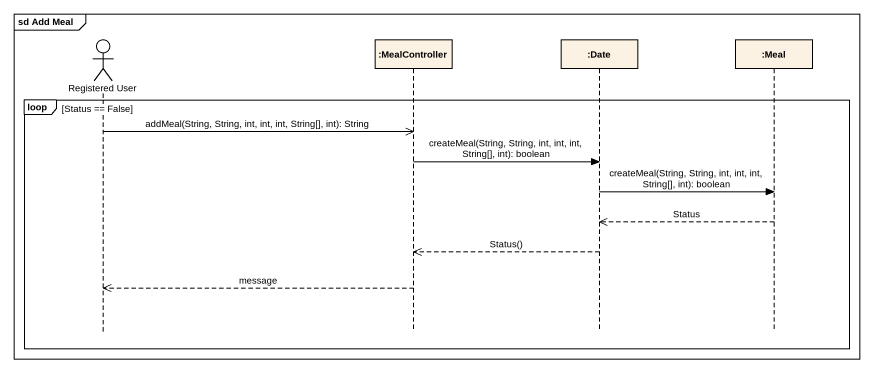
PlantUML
@startuml
mainframe sd Add Meal
hide footbox
actor "Registered User" as Registered_User
participant ":MealController" as MealController
participant ":Date" as Date
participant ":Meal" as Meal

loop Status == False
  Registered_User ->> MealController : addMeal(String, String, int, int, int, String[], int): String
  MealController -> Date : createMeal(String, String, int, int, int, String[], int): boolean
  Date -> Meal : createMeal(String, String, int, int, int, String[], int): boolean
  Meal -->> Date : Status
  Date -->> MealController : Status()
  MealController -->> Registered_User : message
end
@enduml
